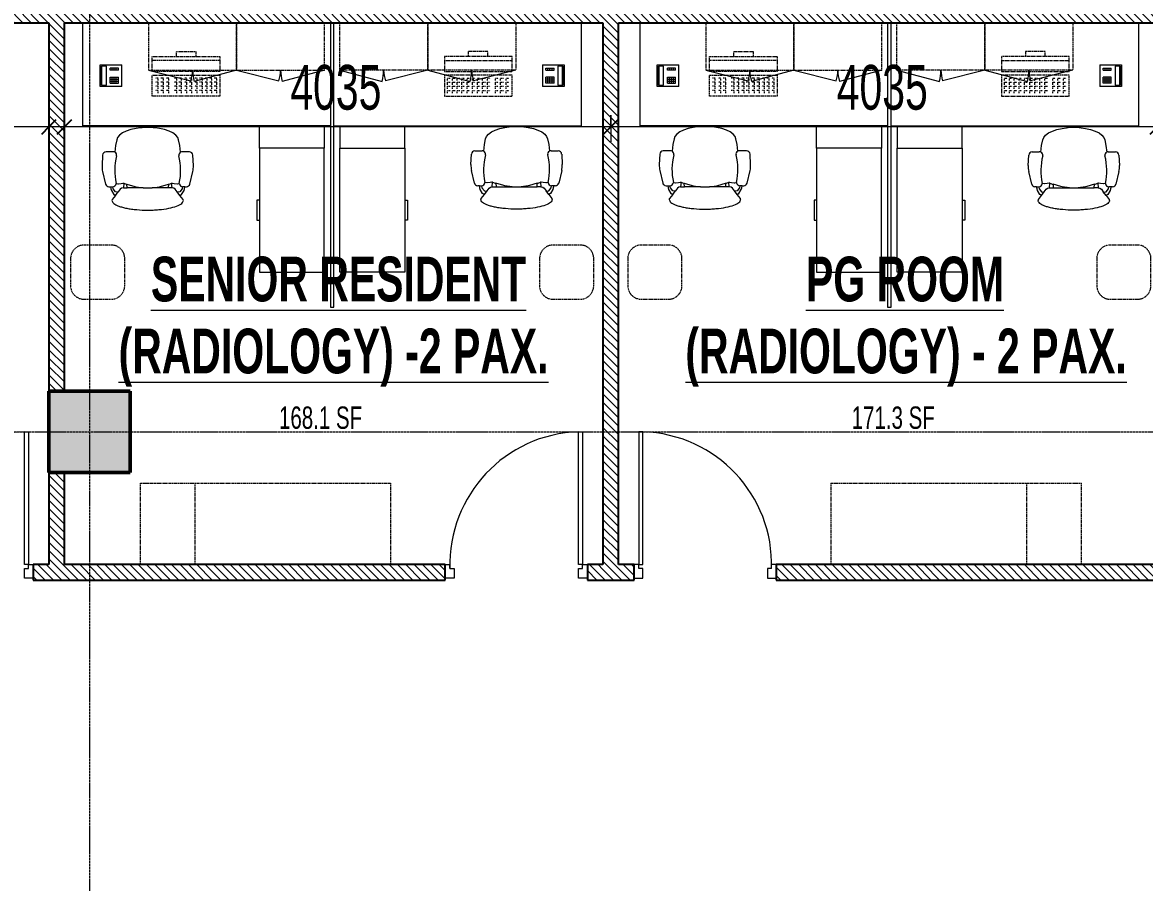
# Model space of a CAD drawing. Header units: millimetres. Extents: x -25222 to 91371, y -63339 to 20835.
# Drawn here: x 13240 to 21527, y -52716 to -46366 of the extents above; entities that cross this region are included whole.
import ezdxf

# ---------------------------------------------------------------- set-up
doc = ezdxf.new("R2010")
doc.units = ezdxf.units.MM
for name, pattern in [('Dash', [6.35, 3.175, -3.175]), ('Dash_2_', [6.35, 3.175, -3.175]), ('Grid Line', [22.225, 12.7, -3.175, 3.175, -3.175])]:
    doc.linetypes.add(name, pattern=pattern)
for name, color, linetype, lineweight in [('A-ANNO-DIMS', 211, 'Continuous', 9), ('A-ANNO-DIMS-110', 211, 'Continuous', 9), ('A-AREA-IDEN', 2, 'Continuous', 9), ('A-DOOR', 31, 'Continuous', 5), ('A-DOOR-FRAM', 31, 'Continuous', 5), ('A-GLAZ-CURT', 52, 'Continuous', 5), ('A-WALL', 113, 'Continuous', 5), ('A-WALL-PATT', 111, 'Continuous', 25), ('E-COMM', 2, 'Continuous', 5), ('I-FURN', 30, 'Continuous', 5), ('Q-CASE', 31, 'Continuous', 5), ('Q-CASE-HDLN', 31, 'Dash_2_', 5), ('Q-SPCQ', 91, 'Continuous', 5), ('S-COLS', 52, 'Continuous', 5), ('S-GRID', 1, 'Continuous', 9)]:
    doc.layers.add(name, color=color, linetype=linetype, lineweight=lineweight)
doc.styles.add('Swis721 Cn BT_3', font='swissc.ttf', dxfattribs={"width": 0.8, "height": 165})
doc.styles.add('Swis721 Cn BT_9', font='swissc.ttf', dxfattribs={"width": 0.8, "height": 330})
doc.styles.add('Swis721 Cn BT_B', font='swisscb.ttf', dxfattribs={"width": 0.8, "height": 330})
doc.dimstyles.new('Diagonal_-3_mm_Swiss', dxfattribs={"dimscale": 304.8, "dimtxt": 333.106598, "dimasz": 0.360892, "dimexe": 0.360892, "dimexo": 0.541339, "dimgap": 0.072178, "dimtad": 1, "dimdec": 0, "dimzin": 0, "dimdsep": 46, "dimtxsty": 'Swis721 Cn BT_9', "dimblk1": 'OBLIQUE', "dimblk2": 'OBLIQUE', "dimsah": 1, "dimcen": 0.09, "dimdle": 0.541339, "dimazin": 0, "dimtfac": 1, "dimtdec": 4, "dimtix": 1, "dimtmove": 0, "dimatfit": 3, "dimfxl": 1, "dimtvp": 1, "dimtolj": 1, "dimtzin": 0, "dimarcsym": 2})
pattern_1 = [(315, (14219.89, -54691.457), (30.869454, 30.869454), [])]

# ---------------------------------------------------------------- blocks, each defined once
blk = doc.blocks.new('CUPBOARD_wall_mount_double_door_adj_shelves - FIJO-146 _waterproof_-3240679-4_ FOURTH FLOOR - GA PLAN')
at = {"layer": 'Q-CASE', "color": 53, "lineweight": 9}
for p, q in [((-280.3, 350), (33.1, 432.8)), ((369.7, 350), (56.6, 427.4))]:
    blk.add_line(p, q, dxfattribs=at)
for centre, radius, start, end in [((-281.6, 350), 325.4, 360, 14.73558), ((370.7, 335.9), 327.2, 163.76184, 177.53614)]:
    blk.add_arc(centre, radius, start, end, dxfattribs=at)
at = {"layer": 'Q-CASE-HDLN', "color": 53, "linetype": 'Dash', "lineweight": 9}
for p, q in [((369.7, 350), (-280.3, 350)), ((-280.3, 350), (-280.3, 0)), ((369.7, 0), (369.7, 350)), ((-280.3, 0), (369.7, 0))]:
    blk.add_line(p, q, dxfattribs=at)
blk = doc.blocks.new('HermanMiller_Seating_AE11_Aeron_WorkChair - Std Tlt Adj Arms FabPds Size A-408849-4_ FOURTH FLOOR - GA PLAN')
at = {"layer": 'I-FURN', "color": 53, "lineweight": 9}
for p, q in [((-3.8, 333), (-96.8, 310.9)), ((117.2, 333), (39.3, 337)), ((-180.3, 238.1), (-210.6, 261.4)), ((-174.6, 250.8), (-180.3, 238.1)), ((-144.5, 268.2), (-174.6, 250.8)), ((-154, 238.1), (-133.3, 255.5)), ((-133.3, 271.4), (-144.5, 268.2)), ((-116.6, 274.8), (-133.3, 271.4)), ((-133.3, 255.5), (-117, 258.1)), ((-116.6, 274.8), (-117, 258.1)), ((-116.3, 286.7), (-116.6, 274.8)), ((141.3, 254.8), (141.3, 307.6)), ((-180.3, 238.1), (-154.1, 218)), ((-155.6, 225.4), (-154, 238.1)), ((-154.1, 218), (-155.6, 225.4)), ((-135.1, 203.5), (-154.1, 218)), ((-126.2, 193.1), (-135.1, 203.5)), ((-124.7, 179.7), (-126.2, 193.1)), ((-124.7, 179.7), (-124.6, 151.4)), ((-90.6, 176.6), (-124.7, 179.7)), ((-91.7, 233.4), (-95, 219.8)), ((-95, 219.8), (-95, 216.8)), ((-95, 216.8), (-92.1, 196)), ((-92.1, 196), (-90.6, 182.7)), ((-90.6, 182.7), (-90.6, 176.6)), ((187.1, 237.6), (138.4, 243)), ((229.2, 228.4), (187.1, 237.6)), ((247.2, 222.1), (229.2, 228.4)), ((264.4, 207.9), (247.2, 222.1)), ((280.2, 186.3), (264.4, 207.9)), ((294, 158.1), (280.2, 186.3)), ((-124.6, 151.4), (-98.7, 152.9)), ((-124.1, 32.9), (-124.6, 151.4)), ((-117.3, 86.1), (-124.1, 32.9)), ((-115.8, 95), (-117.3, 86.1)), ((-98.7, 152.9), (-115.8, 95)), ((305.3, 124.2), (294, 158.1)), ((313.7, 86), (305.3, 124.2)), ((317.7, 54.1), (313.7, 86)), ((-124.6, -151.4), (-124.1, -32.9)), ((-124.1, -32.9), (-117.3, -86.1)), ((313.7, -86), (317.7, -54.1)), ((-124.7, -179.7), (-124.6, -151.4)), ((-98.7, -152.9), (-124.6, -151.4)), ((-117.3, -86.1), (-115.8, -95)), ((-115.8, -95), (-98.7, -152.9)), ((280.2, -186.3), (294, -158.1)), ((294, -158.1), (305.3, -124.2)), ((305.3, -124.2), (313.7, -86)), ((-210.6, -261.4), (-180.3, -238.1)), ((-180.3, -238.1), (-154.1, -218)), ((-180.3, -238.1), (-174.6, -250.8)), ((-155.6, -225.4), (-154.1, -218)), ((-154, -238.1), (-155.6, -225.4)), ((-154.1, -218), (-135.1, -203.5)), ((-133.3, -255.5), (-154, -238.1)), ((-135.1, -203.5), (-126.2, -193.1)), ((-126.2, -193.1), (-124.7, -179.7)), ((-124.7, -179.7), (-90.6, -176.6)), ((-92.1, -196), (-95, -216.8)), ((-95, -216.8), (-95, -219.8)), ((-95, -219.8), (-91.7, -233.4)), ((-90.6, -182.7), (-92.1, -196)), ((-90.6, -176.6), (-90.6, -182.7)), ((138.4, -243), (187.1, -237.6)), ((187.1, -237.6), (229.2, -228.4)), ((229.2, -228.4), (247.2, -222.1)), ((247.2, -222.1), (264.4, -207.9)), ((264.4, -207.9), (280.2, -186.3)), ((-174.6, -250.8), (-144.5, -268.2)), ((-144.5, -268.2), (-133.3, -271.4)), ((-117, -258.1), (-133.3, -255.5)), ((-133.3, -271.4), (-116.6, -274.8)), ((-116.6, -274.8), (-117, -258.1)), ((-116.6, -274.8), (-116.3, -286.7)), ((-96.8, -310.9), (-3.8, -333)), ((141.3, -307.6), (141.3, -254.8)), ((39.3, -337), (117.2, -333))]:
    blk.add_line(p, q, dxfattribs=at)
for centre, radius, start, end in [((31.5, 184.8), 152.4, 87.06433, 103.3925), ((115.9, 307.6), 25.4, 0, 87.06433), ((-217.6, 252.3), 11.4, 52.48089, 89.37752), ((-91.6, 258.8), 25.4, 181.63603, 262.725), ((-90.9, 286.2), 25.4, 103.3925, 178.69805), ((115.9, 254.8), 25.4, 332.48616, 360), ((456.9, -25.1), 583.5, 159.77756, 162.2357), ((-91.6, 258.8), 25.4, 262.725, 269.79801), ((2.2, -197.8), 441.3, 75.73406, 102.2737), ((116.8, 252.9), 23.8, 255.73406, 335.44217), ((698.9, 0), 823.7, 177.70903, 182.29097), ((-110.7, 0), 431.8, 352.80044, 7.19956), ((456.9, 25.1), 583.5, 197.7643, 200.22244), ((-91.6, -258.8), 25.4, 97.275, 178.36397), ((-91.6, -258.8), 25.4, 90.20199, 97.275), ((2.2, 197.8), 441.3, 257.7263, 284.26594), ((116.8, -252.9), 23.8, 24.55783, 104.26594), ((115.9, -254.8), 25.4, 360, 27.51384), ((-217.6, -252.3), 11.4, 270.62248, 307.51911), ((-90.9, -286.2), 25.4, 181.30195, 256.6075), ((115.9, -307.6), 25.4, 272.93567, 360), ((31.5, -184.8), 152.4, 256.6075, 272.93567)]:
    blk.add_arc(centre, radius, start, end, dxfattribs=at)
blk.add_open_spline([(-217.5, 263.8), (-221.3, 263.8), (-228.7, 261.6), (-239.8, 251.9), (-250.3, 236), (-259.9, 214.3), (-268.5, 187.3), (-275.9, 155.7), (-281.8, 120.2), (-287.6, 69), (-290, 13.8), (-288.8, -41.4), (-285.3, -95.3), (-276.6, -157.6), (-260.4, -216.9), (-243.5, -248.7), (-228.7, -261.6), (-221.3, -263.8), (-217.5, -263.8)], degree=3, knots=[0, 0, 0, 0, 0.05, 0.1, 0.15, 0.2, 0.25, 0.3, 0.35, 0.4, 0.5, 0.55, 0.6, 0.7, 0.8, 0.9, 0.95, 1, 1, 1, 1], dxfattribs=at)
blk = doc.blocks.new('COMPUTER_desktop - ITNE-007-373771-4_ FOURTH FLOOR - GA PLAN')
at = {"layer": 'Q-SPCQ', "color": 53, "linetype": 'Dash', "lineweight": 9}
for p, q in [((-500, 155), (0, 155)), ((-500, 0), (-500, 155)), ((-478, 131), (-478, 111)), ((-478, 111), (-458, 111)), ((-478, 101), (-478, 81)), ((-440.8, 131), (-440.8, 111)), ((-440.8, 111), (-420.8, 111)), ((-440.8, 101), (-440.8, 81)), ((-406.5, 131), (-406.5, 111)), ((-406.5, 111), (-386.5, 111)), ((-406.5, 101), (-406.5, 81)), ((-370.5, 131), (-370.5, 111)), ((-370.5, 111), (-350.5, 111)), ((-370.5, 101), (-370.5, 81)), ((-332.1, 131), (-332.1, 111)), ((-332.1, 111), (-312.1, 111)), ((-332.1, 101), (-332.1, 81)), ((-292.3, 131), (-292.3, 111)), ((-292.3, 111), (-272.3, 111)), ((-292.3, 101), (-292.3, 81)), ((-255.8, 131), (-255.8, 111)), ((-255.8, 111), (-235.8, 111)), ((-255.8, 101), (-255.8, 81)), ((-217.3, 131), (-217.3, 111)), ((-217.3, 111), (-197.3, 111)), ((-217.3, 101), (-217.3, 81)), ((-181.4, 131), (-181.4, 111)), ((-181.4, 111), (-161.4, 111)), ((-181.4, 101), (-181.4, 81)), ((-122.2, 131), (-122.2, 111)), ((-122.2, 111), (-102.2, 111)), ((-122.2, 101), (-122.2, 81)), ((-84.2, 131), (-84.2, 111)), ((-84.2, 111), (-64.2, 111)), ((-84.2, 101), (-84.2, 81)), ((-43.2, 131), (-43.2, 111)), ((-43.2, 111), (-23.2, 111)), ((-43.2, 101), (-43.2, 81)), ((0, 155), (0, 0)), ((0, 0), (-500, 0)), ((-478, 81), (-458, 81)), ((-478, 71), (-478, 51)), ((-478, 51), (-458, 51)), ((-478, 41), (-478, 21)), ((-478, 21), (-458, 21)), ((-440.8, 81), (-420.8, 81)), ((-440.8, 71), (-440.8, 51)), ((-440.8, 51), (-420.8, 51)), ((-440.8, 41), (-440.8, 21)), ((-440.8, 21), (-420.8, 21)), ((-406.5, 81), (-386.5, 81)), ((-406.5, 71), (-406.5, 51)), ((-406.5, 51), (-386.5, 51)), ((-406.5, 41), (-406.5, 21)), ((-406.5, 21), (-386.5, 21)), ((-370.5, 81), (-350.5, 81)), ((-370.5, 71), (-370.5, 51)), ((-370.5, 51), (-350.5, 51)), ((-370.5, 41), (-370.5, 21)), ((-370.5, 21), (-350.5, 21)), ((-332.1, 81), (-312.1, 81)), ((-332.1, 71), (-332.1, 51)), ((-332.1, 51), (-312.1, 51)), ((-332.1, 41), (-332.1, 21)), ((-332.1, 21), (-312.1, 21)), ((-292.3, 81), (-272.3, 81)), ((-292.3, 71), (-292.3, 51)), ((-292.3, 51), (-272.3, 51)), ((-292.3, 41), (-292.3, 21)), ((-292.3, 21), (-272.3, 21)), ((-255.8, 81), (-235.8, 81)), ((-255.8, 71), (-255.8, 51)), ((-255.8, 51), (-235.8, 51)), ((-255.8, 41), (-255.8, 21)), ((-255.8, 21), (-235.8, 21)), ((-217.3, 81), (-197.3, 81)), ((-217.3, 71), (-217.3, 51)), ((-217.3, 51), (-197.3, 51)), ((-217.3, 41), (-217.3, 21)), ((-217.3, 21), (-197.3, 21)), ((-181.4, 81), (-161.4, 81)), ((-181.4, 71), (-181.4, 51)), ((-181.4, 51), (-161.4, 51)), ((-181.4, 41), (-181.4, 21)), ((-181.4, 21), (-161.4, 21)), ((-122.2, 81), (-102.2, 81)), ((-122.2, 71), (-122.2, 51)), ((-122.2, 51), (-102.2, 51)), ((-122.2, 41), (-122.2, 21)), ((-122.2, 21), (-102.2, 21)), ((-84.2, 81), (-64.2, 81)), ((-84.2, 71), (-84.2, 51)), ((-84.2, 51), (-64.2, 51)), ((-84.2, 41), (-84.2, 21)), ((-84.2, 21), (-64.2, 21)), ((-43.2, 81), (-23.2, 81)), ((-43.2, 71), (-43.2, 51)), ((-43.2, 51), (-23.2, 51)), ((-43.2, 41), (-43.2, 21)), ((-43.2, 21), (-23.2, 21)), ((0, 0), (-500, 0)), ((-500, -138), (-500, -29)), ((-500, -29), (0, -29)), ((0, -29), (0, -138)), ((-500, -109), (0, -109)), ((0, -138), (-500, -138)), ((-323.1, -175), (-323.1, -138)), ((-179.5, -138), (-179.5, -175)), ((-179.5, -175), (-323.1, -175))]:
    blk.add_line(p, q, dxfattribs=at)
blk = doc.blocks.new('TELEPHONE_handset2 - ITNE-049-356145-4_ FOURTH FLOOR - GA PLAN')
at = {"layer": 'E-COMM', "color": 53, "lineweight": 9}
for p, q in [((-80, -80), (-80, 80)), ((-80, 80), (80, 80)), ((-70, 70), (70, 70)), ((-70, 70), (-70, 68.1)), ((70, 68.1), (-70, 68.1)), ((-70, 68.1), (-70, 33.2)), ((-70, 33.2), (70, 33.2)), ((-55, 4.7), (-10, 4.7)), ((-55, 4.7), (-55, -55.1)), ((-40, 4.7), (-40, -55.1)), ((-25, 4.7), (-25, -55.1)), ((-10, 4.7), (-10, -55.1)), ((40, 4.7), (55, 4.7)), ((40, -55.1), (40, 4.7)), ((55, -55.1), (55, 4.7)), ((70, 70), (70, 68.1)), ((70, 33.2), (70, 68.1)), ((80, 80), (80, -80)), ((-80, -80), (80, -80)), ((-55, -10.2), (-10, -10.2)), ((-55, -25.2), (-10, -25.2)), ((-55, -40.1), (-10, -40.1)), ((-55, -55.1), (-10, -55.1)), ((40, -10.2), (55, -10.2)), ((40, -25.2), (55, -25.2)), ((40, -40.1), (55, -40.1)), ((40, -55.1), (55, -55.1))]:
    blk.add_line(p, q, dxfattribs=at)
blk = doc.blocks.new('STOOL_adj_mobile - FQBS-052-373576-4_ FOURTH FLOOR - GA PLAN')
at = {"layer": 'I-FURN', "color": 53, "linetype": 'Dash', "lineweight": 9}
for p, q in [((-150, -90), (-350, -90)), ((-450, -190), (-450, -390)), ((-50, -390), (-50, -190)), ((-350, -490), (-150, -490))]:
    blk.add_line(p, q, dxfattribs=at)
for centre, start, end in [((-350, -190), 90, 180), ((-150, -190), 360, 90), ((-350, -390), 180, 270), ((-150, -390), 270, 0)]:
    blk.add_arc(centre, 100, start, end, dxfattribs=at)
blk = doc.blocks.new('Steelcase_Studio_HeightAdjustableDesk_SlimLeg - 72W-V86-4_ FOURTH FLOOR - GA PLAN')
at = {"layer": 'I-FURN', "color": 53, "lineweight": 9}
for p, q in [((0, 0), (0, 762)), ((1828.8, 0), (0, 0))]:
    blk.add_line(p, q, dxfattribs=at)
blk = doc.blocks.new('Steelcase - Currency Enhanced - Lateral File - 1H - 18_875D x 36W-V34-4_ FOURTH FLOOR - GA PLAN')
at = {"layer": 'I-FURN', "color": 53, "lineweight": 9}
for p, q in [((0, 479.4), (164.6, 479.4)), ((0, 0), (0, 479.4)), ((164.6, 0), (0, 0))]:
    blk.add_line(p, q, dxfattribs=at)
blk = doc.blocks.new('Steelcase - Currency Enhanced - Lateral File - 1H - 18_875D x 36W-V35-4_ FOURTH FLOOR - GA PLAN')
at = {"layer": 'I-FURN', "color": 53, "lineweight": 9}
for p, q in [((914.4, 0), (0, 0)), ((0, 0), (0, -479.4)), ((914.4, -479.4), (914.4, 0)), ((0, -479.4), (914.4, -479.4)), ((384.2, -479.4), (384.2, -498.6)), ((530.2, -498.6), (530.2, -479.4)), ((384.2, -498.6), (530.2, -498.6))]:
    blk.add_line(p, q, dxfattribs=at)
blk = doc.blocks.new('CUPBOARD_wall_mount_double_door_adj_shelves - FIJO-146 _waterproof_-3240680-4_ FOURTH FLOOR - GA PLAN')
at = {"layer": 'Q-CASE', "color": 53, "lineweight": 9}
for p, q in [((-280.3, -350), (33.1, -432.8)), ((369.7, -350), (56.6, -427.4))]:
    blk.add_line(p, q, dxfattribs=at)
for centre, radius, start, end in [((-281.6, -350), 325.4, 345.26442, 0), ((370.7, -335.9), 327.2, 182.46386, 196.23816)]:
    blk.add_arc(centre, radius, start, end, dxfattribs=at)
at = {"layer": 'Q-CASE-HDLN', "color": 53, "linetype": 'Dash', "lineweight": 9}
for p, q in [((-280.3, -350), (-280.3, 0)), ((-280.3, 0), (369.7, 0)), ((369.7, 0), (369.7, -350)), ((369.7, -350), (-280.3, -350))]:
    blk.add_line(p, q, dxfattribs=at)
blk = doc.blocks.new('HermanMiller_Seating_AE11_Aeron_WorkChair - Std Tlt Adj Arms FabPds Size A-438281-4_ FOURTH FLOOR - GA PLAN')
at = {"layer": 'I-FURN', "color": 53, "lineweight": 9}
for p, q in [((-96.8, 310.9), (-3.8, 333)), ((39.3, 337), (117.2, 333)), ((-210.6, 261.4), (-180.3, 238.1)), ((-180.3, 238.1), (-174.6, 250.8)), ((-174.6, 250.8), (-144.5, 268.2)), ((-133.3, 255.5), (-154, 238.1)), ((-144.5, 268.2), (-133.3, 271.4)), ((-133.3, 271.4), (-116.6, 274.8)), ((-117, 258.1), (-133.3, 255.5)), ((-116.6, 274.8), (-117, 258.1)), ((-116.6, 274.8), (-116.3, 286.7)), ((141.3, 307.6), (141.3, 254.8)), ((-180.3, 238.1), (-154.1, 218)), ((-154, 238.1), (-155.6, 225.4)), ((-155.6, 225.4), (-154.1, 218)), ((-154.1, 218), (-135.1, 203.5)), ((-135.1, 203.5), (-126.2, 193.1)), ((-126.2, 193.1), (-124.7, 179.7)), ((-124.7, 179.7), (-124.6, 151.4)), ((-124.7, 179.7), (-90.6, 176.6)), ((-95, 219.8), (-91.7, 233.4)), ((-95, 216.8), (-95, 219.8)), ((-92.1, 196), (-95, 216.8)), ((-90.6, 182.7), (-92.1, 196)), ((-90.6, 176.6), (-90.6, 182.7)), ((138.4, 243), (187.1, 237.6)), ((187.1, 237.6), (229.2, 228.4)), ((229.2, 228.4), (247.2, 222.1)), ((247.2, 222.1), (264.4, 207.9)), ((264.4, 207.9), (280.2, 186.3)), ((280.2, 186.3), (294, 158.1)), ((-98.7, 152.9), (-124.6, 151.4)), ((-124.6, 151.4), (-124.1, 32.9)), ((-124.1, 32.9), (-117.3, 86.1)), ((-117.3, 86.1), (-115.8, 95)), ((-115.8, 95), (-98.7, 152.9)), ((294, 158.1), (305.3, 124.2)), ((305.3, 124.2), (313.7, 86)), ((313.7, 86), (317.7, 54.1)), ((-124.1, -32.9), (-124.6, -151.4)), ((-117.3, -86.1), (-124.1, -32.9)), ((317.7, -54.1), (313.7, -86)), ((-124.7, -179.7), (-124.6, -151.4)), ((-124.6, -151.4), (-98.7, -152.9)), ((-115.8, -95), (-117.3, -86.1)), ((-98.7, -152.9), (-115.8, -95)), ((294, -158.1), (280.2, -186.3)), ((305.3, -124.2), (294, -158.1)), ((313.7, -86), (305.3, -124.2)), ((-180.3, -238.1), (-210.6, -261.4)), ((-180.3, -238.1), (-154.1, -218)), ((-174.6, -250.8), (-180.3, -238.1)), ((-154.1, -218), (-155.6, -225.4)), ((-155.6, -225.4), (-154, -238.1)), ((-135.1, -203.5), (-154.1, -218)), ((-154, -238.1), (-133.3, -255.5)), ((-126.2, -193.1), (-135.1, -203.5)), ((-124.7, -179.7), (-126.2, -193.1)), ((-90.6, -176.6), (-124.7, -179.7)), ((-95, -216.8), (-92.1, -196)), ((-95, -219.8), (-95, -216.8)), ((-91.7, -233.4), (-95, -219.8)), ((-92.1, -196), (-90.6, -182.7)), ((-90.6, -182.7), (-90.6, -176.6)), ((187.1, -237.6), (138.4, -243)), ((229.2, -228.4), (187.1, -237.6)), ((247.2, -222.1), (229.2, -228.4)), ((264.4, -207.9), (247.2, -222.1)), ((280.2, -186.3), (264.4, -207.9)), ((-144.5, -268.2), (-174.6, -250.8)), ((-133.3, -271.4), (-144.5, -268.2)), ((-133.3, -255.5), (-117, -258.1)), ((-116.6, -274.8), (-133.3, -271.4)), ((-116.6, -274.8), (-117, -258.1)), ((-116.3, -286.7), (-116.6, -274.8)), ((-3.8, -333), (-96.8, -310.9)), ((141.3, -254.8), (141.3, -307.6)), ((117.2, -333), (39.3, -337))]:
    blk.add_line(p, q, dxfattribs=at)
for centre, radius, start, end in [((31.5, 184.8), 152.4, 87.06433, 103.3925), ((115.9, 307.6), 25.4, 0, 87.06433), ((-217.6, 252.3), 11.4, 52.48089, 89.37752), ((-91.6, 258.8), 25.4, 181.63603, 262.725), ((-90.9, 286.2), 25.4, 103.3925, 178.69805), ((115.9, 254.8), 25.4, 332.48616, 0), ((456.9, -25.1), 583.5, 159.77756, 162.2357), ((-91.6, 258.8), 25.4, 262.725, 269.79801), ((2.2, -197.8), 441.3, 75.73406, 102.2737), ((116.8, 252.9), 23.8, 255.73406, 335.44217), ((698.9, 0), 823.7, 177.70903, 182.29097), ((-110.7, 0), 431.8, 352.80044, 7.19956), ((456.9, 25.1), 583.5, 197.7643, 200.22244), ((-91.6, -258.8), 25.4, 97.275, 178.36397), ((-91.6, -258.8), 25.4, 90.20199, 97.275), ((2.2, 197.8), 441.3, 257.7263, 284.26594), ((116.8, -252.9), 23.8, 24.55783, 104.26594), ((115.9, -254.8), 25.4, 0, 27.51384), ((-217.6, -252.3), 11.4, 270.62248, 307.51911), ((-90.9, -286.2), 25.4, 181.30195, 256.6075), ((115.9, -307.6), 25.4, 272.93567, 0), ((31.5, -184.8), 152.4, 256.6075, 272.93567)]:
    blk.add_arc(centre, radius, start, end, dxfattribs=at)
blk.add_open_spline([(-217.5, -263.8), (-221.3, -263.8), (-228.7, -261.6), (-243.5, -248.7), (-260.4, -216.9), (-276.6, -157.6), (-285.3, -95.3), (-288.8, -41.4), (-290, 13.8), (-287.6, 69), (-281.8, 120.2), (-275.9, 155.7), (-268.5, 187.3), (-259.9, 214.3), (-250.3, 236), (-239.8, 251.9), (-228.7, 261.6), (-221.3, 263.8), (-217.5, 263.8)], degree=3, knots=[-1, -1, -1, -1, -0.95, -0.9, -0.8, -0.7, -0.6, -0.55, -0.5, -0.4, -0.35, -0.3, -0.25, -0.2, -0.15, -0.1, -0.05, 0, 0, 0, 0], dxfattribs=at)
blk = doc.blocks.new('COMPUTER_desktop - ITNE-007-356155-4_ FOURTH FLOOR - GA PLAN')
at = {"layer": 'Q-SPCQ', "color": 53, "linetype": 'Dash', "lineweight": 9}
for p, q in [((-323.1, 175), (-323.1, 138)), ((-179.5, 175), (-323.1, 175)), ((-179.5, 138), (-179.5, 175)), ((-500, 138), (-500, 29)), ((0, 138), (-500, 138)), ((-500, 109), (0, 109)), ((0, 29), (0, 138)), ((-500, 29), (0, 29)), ((0, 0), (-500, 0)), ((-500, 0), (-500, -155)), ((0, 0), (-500, 0)), ((0, -155), (0, 0)), ((-478, -41), (-478, -21)), ((-478, -21), (-458, -21)), ((-478, -71), (-478, -51)), ((-478, -51), (-458, -51)), ((-478, -101), (-478, -81)), ((-478, -81), (-458, -81)), ((-440.8, -41), (-440.8, -21)), ((-440.8, -21), (-420.8, -21)), ((-440.8, -71), (-440.8, -51)), ((-440.8, -51), (-420.8, -51)), ((-440.8, -101), (-440.8, -81)), ((-440.8, -81), (-420.8, -81)), ((-406.5, -41), (-406.5, -21)), ((-406.5, -21), (-386.5, -21)), ((-406.5, -71), (-406.5, -51)), ((-406.5, -51), (-386.5, -51)), ((-406.5, -101), (-406.5, -81)), ((-406.5, -81), (-386.5, -81)), ((-370.5, -41), (-370.5, -21)), ((-370.5, -21), (-350.5, -21)), ((-370.5, -71), (-370.5, -51)), ((-370.5, -51), (-350.5, -51)), ((-370.5, -101), (-370.5, -81)), ((-370.5, -81), (-350.5, -81)), ((-332.1, -41), (-332.1, -21)), ((-332.1, -21), (-312.1, -21)), ((-332.1, -71), (-332.1, -51)), ((-332.1, -51), (-312.1, -51)), ((-332.1, -101), (-332.1, -81)), ((-332.1, -81), (-312.1, -81)), ((-292.3, -41), (-292.3, -21)), ((-292.3, -21), (-272.3, -21)), ((-292.3, -71), (-292.3, -51)), ((-292.3, -51), (-272.3, -51)), ((-292.3, -101), (-292.3, -81)), ((-292.3, -81), (-272.3, -81)), ((-255.8, -41), (-255.8, -21)), ((-255.8, -21), (-235.8, -21)), ((-255.8, -71), (-255.8, -51)), ((-255.8, -51), (-235.8, -51)), ((-255.8, -101), (-255.8, -81)), ((-255.8, -81), (-235.8, -81)), ((-217.3, -41), (-217.3, -21)), ((-217.3, -21), (-197.3, -21)), ((-217.3, -71), (-217.3, -51)), ((-217.3, -51), (-197.3, -51)), ((-217.3, -101), (-217.3, -81)), ((-217.3, -81), (-197.3, -81)), ((-181.4, -41), (-181.4, -21)), ((-181.4, -21), (-161.4, -21)), ((-181.4, -71), (-181.4, -51)), ((-181.4, -51), (-161.4, -51)), ((-181.4, -101), (-181.4, -81)), ((-181.4, -81), (-161.4, -81)), ((-122.2, -41), (-122.2, -21)), ((-122.2, -21), (-102.2, -21)), ((-122.2, -71), (-122.2, -51)), ((-122.2, -51), (-102.2, -51)), ((-122.2, -101), (-122.2, -81)), ((-122.2, -81), (-102.2, -81)), ((-84.2, -41), (-84.2, -21)), ((-84.2, -21), (-64.2, -21)), ((-84.2, -71), (-84.2, -51)), ((-84.2, -51), (-64.2, -51)), ((-84.2, -101), (-84.2, -81)), ((-84.2, -81), (-64.2, -81)), ((-43.2, -41), (-43.2, -21)), ((-43.2, -21), (-23.2, -21)), ((-43.2, -71), (-43.2, -51)), ((-43.2, -51), (-23.2, -51)), ((-43.2, -101), (-43.2, -81)), ((-43.2, -81), (-23.2, -81)), ((-500, -155), (0, -155)), ((-478, -131), (-478, -111)), ((-478, -111), (-458, -111)), ((-440.8, -131), (-440.8, -111)), ((-440.8, -111), (-420.8, -111)), ((-406.5, -131), (-406.5, -111)), ((-406.5, -111), (-386.5, -111)), ((-370.5, -131), (-370.5, -111)), ((-370.5, -111), (-350.5, -111)), ((-332.1, -131), (-332.1, -111)), ((-332.1, -111), (-312.1, -111)), ((-292.3, -131), (-292.3, -111)), ((-292.3, -111), (-272.3, -111)), ((-255.8, -131), (-255.8, -111)), ((-255.8, -111), (-235.8, -111)), ((-217.3, -131), (-217.3, -111)), ((-217.3, -111), (-197.3, -111)), ((-181.4, -131), (-181.4, -111)), ((-181.4, -111), (-161.4, -111)), ((-122.2, -131), (-122.2, -111)), ((-122.2, -111), (-102.2, -111)), ((-84.2, -131), (-84.2, -111)), ((-84.2, -111), (-64.2, -111)), ((-43.2, -131), (-43.2, -111)), ((-43.2, -111), (-23.2, -111))]:
    blk.add_line(p, q, dxfattribs=at)
blk = doc.blocks.new('TELEPHONE_handset2 - ITNE-049-373772-4_ FOURTH FLOOR - GA PLAN')
at = {"layer": 'E-COMM', "color": 53, "lineweight": 9}
for p, q in [((-80, -80), (-80, 80)), ((80, 80), (-80, 80)), ((-55, 55.1), (-10, 55.1)), ((-55, -4.7), (-55, 55.1)), ((-55, 40.1), (-10, 40.1)), ((-55, 25.2), (-10, 25.2)), ((-55, 10.2), (-10, 10.2)), ((-40, -4.7), (-40, 55.1)), ((-25, -4.7), (-25, 55.1)), ((-10, -4.7), (-10, 55.1)), ((40, 55.1), (55, 55.1)), ((40, 55.1), (40, -4.7)), ((40, 40.1), (55, 40.1)), ((40, 25.2), (55, 25.2)), ((40, 10.2), (55, 10.2)), ((55, 55.1), (55, -4.7)), ((80, 80), (80, -80)), ((80, -80), (-80, -80)), ((-70, -33.2), (-70, -68.1)), ((70, -33.2), (-70, -33.2)), ((-70, -68.1), (70, -68.1)), ((-70, -68.1), (-70, -70)), ((70, -70), (-70, -70)), ((-55, -4.7), (-10, -4.7)), ((40, -4.7), (55, -4.7)), ((70, -68.1), (70, -33.2)), ((70, -68.1), (70, -70))]:
    blk.add_line(p, q, dxfattribs=at)
blk = doc.blocks.new('STOOL_adj_mobile - FQBS-052-356158-4_ FOURTH FLOOR - GA PLAN')
at = {"layer": 'I-FURN', "color": 53, "linetype": 'Dash', "lineweight": 9}
for p, q in [((-150, 490), (-350, 490)), ((-450, 390), (-450, 190)), ((-50, 190), (-50, 390)), ((-350, 90), (-150, 90))]:
    blk.add_line(p, q, dxfattribs=at)
for centre, start, end in [((-350, 390), 90, 180), ((-150, 390), 360, 90), ((-350, 190), 180, 270), ((-150, 190), 270, 360)]:
    blk.add_arc(centre, 100, start, end, dxfattribs=at)
blk = doc.blocks.new('Steelcase_Studio_HeightAdjustableDesk_SlimLeg - 72W-V87-4_ FOURTH FLOOR - GA PLAN')
at = {"layer": 'I-FURN', "color": 53, "lineweight": 9}
for p, q in [((1828.8, 0), (0, 0)), ((0, 0), (0, -762))]:
    blk.add_line(p, q, dxfattribs=at)
blk = doc.blocks.new('Steelcase - Currency Enhanced - Lateral File - 1H - 18_875D x 36W-1866441-4_ FOURTH FLOOR - GA PLAN')
at = {"layer": 'I-FURN', "color": 53, "lineweight": 9}
for p, q in [((164.6, 0), (0, 0)), ((0, 0), (0, -479.4)), ((0, -479.4), (164.6, -479.4))]:
    blk.add_line(p, q, dxfattribs=at)
blk = doc.blocks.new('Steelcase - Currency Enhanced - Lateral File - 1H - 18_875D x 36W-1866442-4_ FOURTH FLOOR - GA PLAN')
at = {"layer": 'I-FURN', "color": 53, "lineweight": 9}
for p, q in [((384.2, 498.6), (530.2, 498.6)), ((384.2, 479.4), (384.2, 498.6)), ((530.2, 498.6), (530.2, 479.4)), ((0, 479.4), (914.4, 479.4)), ((0, 0), (0, 479.4)), ((914.4, 479.4), (914.4, 0)), ((914.4, 0), (0, 0))]:
    blk.add_line(p, q, dxfattribs=at)
blk = doc.blocks.new('System Panel - Glazed-2780856-4_ FOURTH FLOOR - GA PLAN')
at = {"layer": 'A-GLAZ-CURT', "color": 10, "lineweight": 9}
for p, q in [((1050, 44.45), (-1050, 44.45)), ((-1050, 44.45), (-1050, 19.05)), ((-1050, 19.05), (1050, 19.05)), ((1050, 19.05), (1050, 44.45))]:
    blk.add_line(p, q, dxfattribs=at)
blk = doc.blocks.new('COUCH_examination_mobile2 - MMBE-023-373574-4_ FOURTH FLOOR - GA PLAN')
at = {"layer": 'I-FURN', "color": 53, "linetype": 'Dash', "lineweight": 9}
for p, q in [((100, 1310), (-500, 1310)), ((100, 1310), (100, 1260)), ((100, 1260), (100, -90)), ((100, -134.4), (-500, -134.4)), ((100, -90), (100, -135)), ((100, -134.4), (100, -152.9)), ((100, -152.9), (100, -434.6)), ((100, -434.6), (100, -501.5)), ((-500, -540.3), (100, -540.3)), ((100, -501.5), (100, -540.3))]:
    blk.add_line(p, q, dxfattribs=at)
blk = doc.blocks.new('System Panel - Glazed-2781100-4_ FOURTH FLOOR - GA PLAN')
at = {"layer": 'A-GLAZ-CURT', "color": 10, "lineweight": 9}
for p, q in [((1050, -19.05), (-1050, -19.05)), ((-1050, -19.05), (-1050, -44.45)), ((-1050, -44.45), (1050, -44.45)), ((1050, -44.45), (1050, -19.05))]:
    blk.add_line(p, q, dxfattribs=at)
blk = doc.blocks.new('COUCH_examination_mobile2 - MMBE-023-V32-4_ FOURTH FLOOR - GA PLAN')
at = {"layer": 'I-FURN', "color": 53, "linetype": 'Dash', "lineweight": 9}
for p, q in [((100, 540.3), (-500, 540.3)), ((100, 540.3), (100, 501.5)), ((100, 501.5), (100, 434.6)), ((100, 434.6), (100, 152.9)), ((-500, 134.4), (100, 134.4)), ((100, 152.9), (100, 134.4)), ((100, 135), (100, 90)), ((100, 90), (100, -1260)), ((-500, -1310), (100, -1310)), ((100, -1260), (100, -1310))]:
    blk.add_line(p, q, dxfattribs=at)
blk = doc.blocks.new('MM-HOSPITAL A_B BLOCK 2022_05_19_Interiors_rvt-1-4_ FOURTH FLOOR - GA PLAN')
at = {"color": 53, "lineweight": 9}
for name, p in [('Steelcase_Studio_HeightAdjustableDesk_SlimLeg - 72W-V86-4_ FOURTH FLOOR - GA PLAN', (13686, -47130.7)), ('CUPBOARD_wall_mount_double_door_adj_shelves - FIJO-146 _waterproof_-3240680-4_ FOURTH FLOOR - GA PLAN', (15863.9, -46368.7)), ('CUPBOARD_wall_mount_double_door_adj_shelves - FIJO-146 _waterproof_-3240680-4_ FOURTH FLOOR - GA PLAN', (16513.9, -46368.7)), ('Steelcase_Studio_HeightAdjustableDesk_SlimLeg - 72W-V86-4_ FOURTH FLOOR - GA PLAN', (17801.2, -47130.7)), ('CUPBOARD_wall_mount_double_door_adj_shelves - FIJO-146 _waterproof_-3240680-4_ FOURTH FLOOR - GA PLAN', (19979, -46368.7)), ('CUPBOARD_wall_mount_double_door_adj_shelves - FIJO-146 _waterproof_-3240680-4_ FOURTH FLOOR - GA PLAN', (20629, -46368.7)), ('COMPUTER_desktop - ITNE-007-356155-4_ FOURTH FLOOR - GA PLAN', (16856.3, -46756.5)), ('COMPUTER_desktop - ITNE-007-356155-4_ FOURTH FLOOR - GA PLAN', (20971.5, -46756.5))]:
    blk.add_blockref(name, p, dxfattribs=at)
for name, p, rotation in [('CUPBOARD_wall_mount_double_door_adj_shelves - FIJO-146 _waterproof_-3240679-4_ FOURTH FLOOR - GA PLAN', (14541.2, -46368.7), 180), ('CUPBOARD_wall_mount_double_door_adj_shelves - FIJO-146 _waterproof_-3240679-4_ FOURTH FLOOR - GA PLAN', (15191.2, -46368.7), 180), ('System Panel - Glazed-2781100-4_ FOURTH FLOOR - GA PLAN', (15559.3, -47418.7), 270.0000000000003), ('Steelcase_Studio_HeightAdjustableDesk_SlimLeg - 72W-V87-4_ FOURTH FLOOR - GA PLAN', (17369, -47130.7), 180), ('CUPBOARD_wall_mount_double_door_adj_shelves - FIJO-146 _waterproof_-3240679-4_ FOURTH FLOOR - GA PLAN', (18656.4, -46368.7), 180), ('CUPBOARD_wall_mount_double_door_adj_shelves - FIJO-146 _waterproof_-3240679-4_ FOURTH FLOOR - GA PLAN', (19306.4, -46368.7), 180), ('System Panel - Glazed-2780856-4_ FOURTH FLOOR - GA PLAN', (19611, -47418.7), 269.9999999999995), ('Steelcase_Studio_HeightAdjustableDesk_SlimLeg - 72W-V87-4_ FOURTH FLOOR - GA PLAN', (21484.2, -47130.7), 180), ('COMPUTER_desktop - ITNE-007-373771-4_ FOURTH FLOOR - GA PLAN', (14198.7, -46756.5), 180), ('COMPUTER_desktop - ITNE-007-373771-4_ FOURTH FLOOR - GA PLAN', (18313.9, -46756.5), 180), ('TELEPHONE_handset2 - ITNE-049-356145-4_ FOURTH FLOOR - GA PLAN', (13893.6, -46759.2), 89.99999999999937), ('TELEPHONE_handset2 - ITNE-049-373772-4_ FOURTH FLOOR - GA PLAN', (17161.5, -46759.2), 89.99999999999906), ('TELEPHONE_handset2 - ITNE-049-356145-4_ FOURTH FLOOR - GA PLAN', (18008.7, -46759.2), 90.00000000000074), ('TELEPHONE_handset2 - ITNE-049-373772-4_ FOURTH FLOOR - GA PLAN', (21276.7, -46759.2), 90.00000000000041), ('HermanMiller_Seating_AE11_Aeron_WorkChair - Std Tlt Adj Arms FabPds Size A-408849-4_ FOURTH FLOOR - GA PLAN', (14165.5, -47462.5), 90.00000000000756), ('Steelcase - Currency Enhanced - Lateral File - 1H - 18_875D x 36W-V34-4_ FOURTH FLOOR - GA PLAN', (15469.8, -47295.3), 89.99999999999919), ('Steelcase - Currency Enhanced - Lateral File - 1H - 18_875D x 36W-1866441-4_ FOURTH FLOOR - GA PLAN', (15585.2, -47295.3), 89.99999999999925), ('HermanMiller_Seating_AE11_Aeron_WorkChair - Std Tlt Adj Arms FabPds Size A-438281-4_ FOURTH FLOOR - GA PLAN', (16889.6, -47455.2), 90.0000000000084), ('HermanMiller_Seating_AE11_Aeron_WorkChair - Std Tlt Adj Arms FabPds Size A-408849-4_ FOURTH FLOOR - GA PLAN', (18280.7, -47455.2), 90.00000000000001), ('Steelcase - Currency Enhanced - Lateral File - 1H - 18_875D x 36W-V34-4_ FOURTH FLOOR - GA PLAN', (19585, -47295.3), 90.00000000000057), ('Steelcase - Currency Enhanced - Lateral File - 1H - 18_875D x 36W-1866441-4_ FOURTH FLOOR - GA PLAN', (19700.4, -47295.3), 90.00000000000061), ('HermanMiller_Seating_AE11_Aeron_WorkChair - Std Tlt Adj Arms FabPds Size A-438281-4_ FOURTH FLOOR - GA PLAN', (21004.7, -47462.5), 90.00000000000087), ('Steelcase - Currency Enhanced - Lateral File - 1H - 18_875D x 36W-V35-4_ FOURTH FLOOR - GA PLAN', (15469.8, -47295.3), 269.9999999999992), ('Steelcase - Currency Enhanced - Lateral File - 1H - 18_875D x 36W-1866442-4_ FOURTH FLOOR - GA PLAN', (15585.2, -47295.3), 269.9999999999992), ('Steelcase - Currency Enhanced - Lateral File - 1H - 18_875D x 36W-V35-4_ FOURTH FLOOR - GA PLAN', (19585, -47295.3), 270.0000000000006), ('Steelcase - Currency Enhanced - Lateral File - 1H - 18_875D x 36W-1866442-4_ FOURTH FLOOR - GA PLAN', (19700.4, -47295.3), 270.0000000000006), ('STOOL_adj_mobile - FQBS-052-373576-4_ FOURTH FLOOR - GA PLAN', (14085.8, -48459.7), 270.0000000000013), ('STOOL_adj_mobile - FQBS-052-356158-4_ FOURTH FLOOR - GA PLAN', (16969.3, -48459.7), 269.999999999998), ('STOOL_adj_mobile - FQBS-052-373576-4_ FOURTH FLOOR - GA PLAN', (18201, -48459.7), 270.0000000000018), ('STOOL_adj_mobile - FQBS-052-356158-4_ FOURTH FLOOR - GA PLAN', (21084.5, -48459.7), 269.9999999999985), ('COUCH_examination_mobile2 - MMBE-023-V32-4_ FOURTH FLOOR - GA PLAN', (14650.1, -49868.7), 90.00000000000507), ('COUCH_examination_mobile2 - MMBE-023-373574-4_ FOURTH FLOOR - GA PLAN', (20520.1, -49868.7), 89.99999999999474)]:
    blk.add_blockref(name, p, dxfattribs=dict(at, rotation=rotation))
blk = doc.blocks.new('M_Concrete-Rectangular-Column - 600 x 600-V1-4_ FOURTH FLOOR - GA PLAN')
at = {"layer": 'S-COLS'}
blk.add_hatch(color=55, dxfattribs=at).paths.add_polyline_path([(300, 300), (-300, 300), (-300, -300), (300, -300)], flags=0)
at = {"layer": 'S-COLS', "color": 250, "lineweight": 50}
for p, q in [((300, 300), (-300, 300)), ((-300, 300), (-300, -300)), ((300, -300), (300, 300)), ((-300, -300), (300, -300))]:
    blk.add_line(p, q, dxfattribs=at)
blk = doc.blocks.new('DC_SglFl-W-Int - D _1_05-7333344-4_ FOURTH FLOOR - GA PLAN')
at = {"layer": 'A-DOOR'}
for p, q in [((460, 57.5), (460, 1037.5)), ((460, 1037.5), (490, 1037.5)), ((490, 1037.5), (490, 57.5)), ((490, 57.5), (460, 57.5))]:
    blk.add_line(p, q, dxfattribs=at)
blk.add_arc((490, 57.5), 980.5, 91.7534, 181.7534, dxfattribs=at)
at = {"layer": 'A-DOOR-FRAM'}
for p, q in [((-525, -42.5), (-525, 57.5)), ((-525, 57.5), (-490, 57.5)), ((-490, 27.5), (-490, 57.5)), ((-490, 27.5), (-460, 27.5)), ((-460, 27.5), (-460, -42.5)), ((460, 27.5), (490, 27.5)), ((460, -42.5), (460, 27.5)), ((490, 57.5), (525, 57.5)), ((490, 27.5), (490, 57.5)), ((525, 57.5), (525, -42.5)), ((-460, -42.5), (-525, -42.5)), ((525, -42.5), (460, -42.5))]:
    blk.add_line(p, q, dxfattribs=at)
blk = doc.blocks.new('DC_SglFl-W-Int - D _1_05-7333192-4_ FOURTH FLOOR - GA PLAN')
at = {"layer": 'A-DOOR'}
for p, q in [((460, -57.5), (460, -1037.5)), ((490, -57.5), (460, -57.5)), ((490, -1037.5), (490, -57.5)), ((460, -1037.5), (490, -1037.5))]:
    blk.add_line(p, q, dxfattribs=at)
blk.add_arc((490, -57.5), 980.5, 178.2466, 268.2466, dxfattribs=at)
at = {"layer": 'A-DOOR-FRAM'}
for p, q in [((-525, 42.5), (-525, -57.5)), ((-460, 42.5), (-525, 42.5)), ((-460, -27.5), (-460, 42.5)), ((460, 42.5), (460, -27.5)), ((525, 42.5), (460, 42.5)), ((525, -57.5), (525, 42.5)), ((-525, -57.5), (-490, -57.5)), ((-490, -27.5), (-460, -27.5)), ((-490, -27.5), (-490, -57.5)), ((460, -27.5), (490, -27.5)), ((490, -27.5), (490, -57.5)), ((490, -57.5), (525, -57.5))]:
    blk.add_line(p, q, dxfattribs=at)
blk = doc.blocks.new('DIMBLOCK142-4_ FOURTH FLOOR - GA PLAN')
at = {"layer": 'A-ANNO-DIMS-110', "transparency": 16777216}
for p, q in [((8550.1, -47050.4), (8550.1, -47247.6)), ((8550.1, -47137.6), (8550.1, -47050.4)), ((13435.1, -47050.4), (13435.1, -47247.6)), ((13435.1, -47137.6), (13435.1, -47050.4)), ((13600.1, -47137.6), (8385.1, -47137.6))]:
    blk.add_line(p, q, dxfattribs=at)
at = {"layer": 'A-ANNO-DIMS-110', "lineweight": 25, "transparency": 16777216}
for p, q in [((8550.1, -47137.6), (8495.1, -47192.6)), ((8550.1, -47137.6), (8605.1, -47082.6)), ((13435.1, -47137.6), (13380.1, -47192.6)), ((13435.1, -47137.6), (13490.1, -47082.6))]:
    blk.add_line(p, q, dxfattribs=at)
at = {"layer": 'A-ANNO-DIMS-110', "color": 0, "transparency": 16777216, "insert": (10643.7, -46679.8), "char_height": 330, "width": 837.525, "attachment_point": 1, "line_spacing_factor": 0.961347, "style": 'Swis721 Cn BT_9'}
blk.add_mtext('4885', dxfattribs=at)
blk = doc.blocks.new('_Oblique')
at = {"color": 0, "linetype": 'ByBlock', "lineweight": -2}
blk.add_line((-0.5, -0.5), (0.5, 0.5), dxfattribs=at)
blk = doc.blocks.new('DIMBLOCK143-4_ FOURTH FLOOR - GA PLAN')
at = {"layer": 'A-ANNO-DIMS-110', "transparency": 16777216}
for p, q in [((17585.1, -47050.4), (17585.1, -47247.6)), ((17585.1, -47137.6), (17585.1, -47050.4)), ((21620.1, -47050.4), (21620.1, -47247.6)), ((21620.1, -47137.6), (21620.1, -47050.4)), ((21785.1, -47137.6), (17585.1, -47137.6))]:
    blk.add_line(p, q, dxfattribs=at)
at = {"layer": 'A-ANNO-DIMS-110', "lineweight": 25, "transparency": 16777216}
for p, q in [((17585.1, -47137.6), (17530.1, -47192.6)), ((17585.1, -47137.6), (17640.1, -47082.6)), ((21620.1, -47137.6), (21565.1, -47192.6)), ((21620.1, -47137.6), (21675.1, -47082.6))]:
    blk.add_line(p, q, dxfattribs=at)
at = {"layer": 'A-ANNO-DIMS-110', "color": 0, "transparency": 16777216, "insert": (19253.7, -46679.8), "char_height": 330, "width": 837.525, "attachment_point": 1, "rotation": 0, "line_spacing_factor": 0.961347, "style": 'Swis721 Cn BT_9'}
blk.add_mtext('4035', dxfattribs=at)
blk = doc.blocks.new('DIMBLOCK144-4_ FOURTH FLOOR - GA PLAN')
at = {"layer": 'A-ANNO-DIMS-110', "transparency": 16777216}
for p, q in [((13550.1, -47050.4), (13550.1, -47247.6)), ((13550.1, -47137.6), (13550.1, -47050.4)), ((17585.1, -47050.4), (17585.1, -47247.6)), ((17585.1, -47137.6), (17585.1, -47050.4)), ((17585.1, -47137.6), (13385.1, -47137.6))]:
    blk.add_line(p, q, dxfattribs=at)
at = {"layer": 'A-ANNO-DIMS-110', "lineweight": 25, "transparency": 16777216}
for p, q in [((13550.1, -47137.6), (13495.1, -47192.6)), ((13550.1, -47137.6), (13605.1, -47082.6)), ((17585.1, -47137.6), (17530.1, -47192.6)), ((17585.1, -47137.6), (17640.1, -47082.6))]:
    blk.add_line(p, q, dxfattribs=at)
at = {"layer": 'A-ANNO-DIMS-110', "color": 0, "transparency": 16777216, "insert": (15218.7, -46679.8), "char_height": 330, "width": 837.525, "attachment_point": 1, "rotation": 0, "line_spacing_factor": 0.961347, "style": 'Swis721 Cn BT_9'}
blk.add_mtext('4035', dxfattribs=at)

msp = doc.modelspace()

# ---------------------------------------------------------------- hatches: boundary and pattern name
at = {"layer": 'A-WALL-PATT', "lineweight": 5}
h = msp.add_hatch(dxfattribs=at)
h.set_pattern_fill('FP_1', color=9, style=0, pattern_type=2)
h.set_pattern_definition(pattern_1)
h.paths.add_polyline_path([(19655.4, -46368.7), (41150.1, -46368.7), (41150.1, -46253.7), (8550.1, -46253.7), (8550.1, -46368.7), (19630, -46368.7)], flags=0)
h = msp.add_hatch(dxfattribs=at)
h.set_pattern_fill('FP_1', color=9, style=0, pattern_type=2)
h.set_pattern_definition(pattern_1)
h.paths.add_polyline_path([(13435.1, -50368.7), (13550.1, -50368.7), (13550.1, -49688.7), (13435.1, -49688.7), (13435.1, -50186.8)], flags=0)
h.paths.add_polyline_path([(13435.1, -49088.7), (13550.1, -49088.7), (13550.1, -46368.7), (13435.1, -46368.7), (13435.1, -48871.6)], flags=0)
h = msp.add_hatch(dxfattribs=at)
h.set_pattern_fill('FP_1', color=9, style=0, pattern_type=2)
h.set_pattern_definition(pattern_1)
h.paths.add_polyline_path([(17527.6, -50483.7), (17642.6, -50483.7), (17642.6, -46368.7), (17527.6, -46368.7), (17527.6, -50368.7)], flags=0)
h = msp.add_hatch(dxfattribs=at)
h.set_pattern_fill('FP_1', color=9, style=0, pattern_type=2)
h.set_pattern_definition(pattern_1)
h.paths.add_polyline_path([(15910.1, -50483.7), (16362.6, -50483.7), (16362.6, -50368.7), (13320.1, -50368.7), (13320.1, -50483.7), (15216.4, -50483.7)], flags=0)
h.paths.add_polyline_path([(9676, -50483.7), (12270.1, -50483.7), (12270.1, -50368.7), (8550.1, -50368.7), (8550.1, -50483.7)], flags=0)
h.paths.add_polyline_path([(17527.6, -50483.7), (17527.6, -50368.7), (17412.6, -50368.7), (17412.6, -50483.7)], flags=0)
h = msp.add_hatch(dxfattribs=at)
h.set_pattern_fill('FP_1', color=9, style=0, pattern_type=2)
h.set_pattern_definition(pattern_1)
h.paths.add_polyline_path([(33726.3, -50483.7), (34920.1, -50483.7), (34920.1, -50368.7), (31200.1, -50368.7), (31200.1, -50483.7), (33580.1, -50483.7)], flags=0)
h.paths.add_polyline_path([(26000.1, -50483.7), (26000.1, -50368.7), (25655.1, -50368.7), (25655.1, -50483.7), (25885.1, -50483.7)], flags=0)
h.paths.add_polyline_path([(27050.1, -50483.7), (30150.1, -50483.7), (30150.1, -50368.7), (27050.1, -50368.7)], flags=0)
h.paths.add_polyline_path([(24384, -50483.7), (24605.1, -50483.7), (24605.1, -50368.7), (18807.6, -50368.7), (18807.6, -50483.7), (23034, -50483.7)], flags=0)
h.paths.add_polyline_path([(17757.6, -50483.7), (17757.6, -50368.7), (17642.6, -50368.7), (17642.6, -50483.7)], flags=0)

# ---------------------------------------------------------------- linework, layer by layer
at = {"layer": 'A-WALL', "lineweight": 25}
for p, q in [((8550.1, -46368.7), (13435.1, -46368.7)), ((13435.1, -46368.7), (13435.1, -49088.7)), ((13550.1, -49088.7), (13550.1, -46368.7)), ((13550.1, -46368.7), (17527.6, -46368.7)), ((17527.6, -46368.7), (17527.6, -50368.7)), ((17642.6, -50368.7), (17642.6, -46368.7)), ((17642.6, -46368.7), (21620.1, -46368.7)), ((13435.1, -49688.7), (13435.1, -50368.7)), ((13550.1, -50368.7), (13550.1, -49688.7)), ((13435.1, -50368.7), (13320.1, -50368.7)), ((13320.1, -50368.7), (13320.1, -50483.7)), ((16362.6, -50368.7), (13550.1, -50368.7)), ((16362.6, -50483.7), (16362.6, -50368.7)), ((17527.6, -50368.7), (17412.6, -50368.7)), ((17412.6, -50368.7), (17412.6, -50483.7)), ((17757.6, -50368.7), (17642.6, -50368.7)), ((17757.6, -50483.7), (17757.6, -50368.7)), ((21620.1, -50368.7), (18807.6, -50368.7)), ((18807.6, -50368.7), (18807.6, -50483.7)), ((13320.1, -50483.7), (16362.6, -50483.7)), ((17412.6, -50483.7), (17757.6, -50483.7)), ((18807.6, -50483.7), (24605.1, -50483.7))]:
    msp.add_line(p, q, dxfattribs=at)
at = {"layer": 'S-GRID', "linetype": 'Grid Line'}
for p, q in [((13735.1, 20089.7), (13735.1, -62440.6)), ((-24562.2, -49388.7), (90711.2, -49388.7))]:
    msp.add_line(p, q, dxfattribs=at)

# ---------------------------------------------------------------- block references
at = {"lineweight": 5}
msp.add_blockref('MM-HOSPITAL A_B BLOCK 2022_05_19_Interiors_rvt-1-4_ FOURTH FLOOR - GA PLAN', (0, 0), dxfattribs=at)
at = {"layer": 'A-DOOR'}
for p in [(12795.1, -50426.2), (16887.6, -50426.2)]:
    msp.add_blockref('DC_SglFl-W-Int - D _1_05-7333344-4_ FOURTH FLOOR - GA PLAN', p, dxfattribs=at)
at = {"layer": 'A-DOOR', "rotation": 180}
msp.add_blockref('DC_SglFl-W-Int - D _1_05-7333192-4_ FOURTH FLOOR - GA PLAN', (18282.6, -50426.2), dxfattribs=at)
at = {"layer": 'S-COLS', "rotation": 270.0000000000001}
msp.add_blockref('M_Concrete-Rectangular-Column - 600 x 600-V1-4_ FOURTH FLOOR - GA PLAN', (13735.1, -49388.7), dxfattribs=at)

# ---------------------------------------------------------------- texts
at = {"layer": 'A-AREA-IDEN', "attachment_point": 1}
for s, insert, char_height, width, style in [('\\LSENIOR RESIDENT', (14189.3, -48095.6), 330, 3146.463, 'Swis721 Cn BT_B'), ('\\LPG ROOM', (19026.8, -48095.6), 330, 1671.999, 'Swis721 Cn BT_B'), ('\\L(RADIOLOGY) -2 PAX.', (13950.6, -48626.8), 330, 3717.906, 'Swis721 Cn BT_B'), ('\\L(RADIOLOGY) - 2 PAX.', (18136.2, -48626.8), 330, 3823.729, 'Swis721 Cn BT_B'), ('168.1 SF', (15135.2, -49201.6), 165, 698.43, 'Swis721 Cn BT_3'), ('171.3 SF', (19364.3, -49201.6), 165, 698.43, 'Swis721 Cn BT_3')]:
    msp.add_mtext(s, dxfattribs=dict(at, insert=insert, char_height=char_height, width=width, style=style))

# ---------------------------------------------------------------- dimensions: what is measured, and where the dimension line sits
at = {"layer": 'A-ANNO-DIMS'}
dim = msp.add_linear_dim(base=(8550.1, -47137.6), p1=(13435.1, -47215.4), p2=(8550.1, -47215.4), dimstyle='Diagonal_-3_mm_Swiss', override={"dimpost": '<>', "dimfxl": 4884.999983}, dxfattribs=at)
dim.commit()
dim.dimension.update_dxf_attribs({"geometry": 'DIMBLOCK142-4_ FOURTH FLOOR - GA PLAN', "text_midpoint": (10992.6, -46946.2)})
for base, p1, p2, override, picture, middle in [((13550.1, -47137.6), (17585.1, -47215.4), (13550.1, -47215.4), {"dimpost": '<>', "dimfxl": 4034.999668}, 'DIMBLOCK144-4_ FOURTH FLOOR - GA PLAN', (15567.6, -46946.4)), ((17585.1, -47137.6), (21620.1, -47215.4), (17585.1, -47215.4), {"dimpost": '<>', "dimfxl": 4035.000117}, 'DIMBLOCK143-4_ FOURTH FLOOR - GA PLAN', (19602.6, -46946.4))]:
    dim = msp.add_linear_dim(base=base, p1=p1, p2=p2, angle=0, dimstyle='Diagonal_-3_mm_Swiss', override=override, dxfattribs=at)
    dim.commit()
    dim.dimension.update_dxf_attribs({"geometry": picture, "text_midpoint": middle})

doc.saveas('drawing.dxf')
